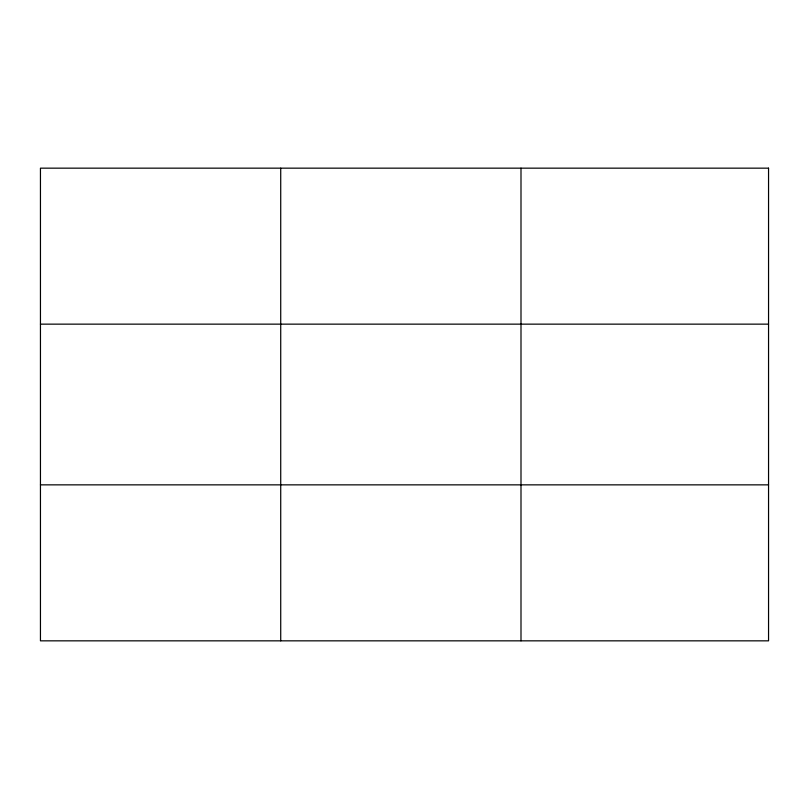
<?xml version="1.0" encoding="UTF-8"?>
<svg xmlns="http://www.w3.org/2000/svg" width="809" height="809" viewBox="0 0 809 809"><rect width="100%" height="100%" fill="white"/><g stroke="black" fill="none" stroke-linecap="round" stroke-linejoin="round"><path stroke-width="1.21" d="M280.723 640.839L280.723 168.161M520.996 640.839L520.996 168.161M40.45 324.146L768.55 324.146M40.45 484.854L768.55 484.854M768.55 168.161L768.55 640.839L40.45 640.839L40.45 168.161L768.55 168.161"/></g></svg>
